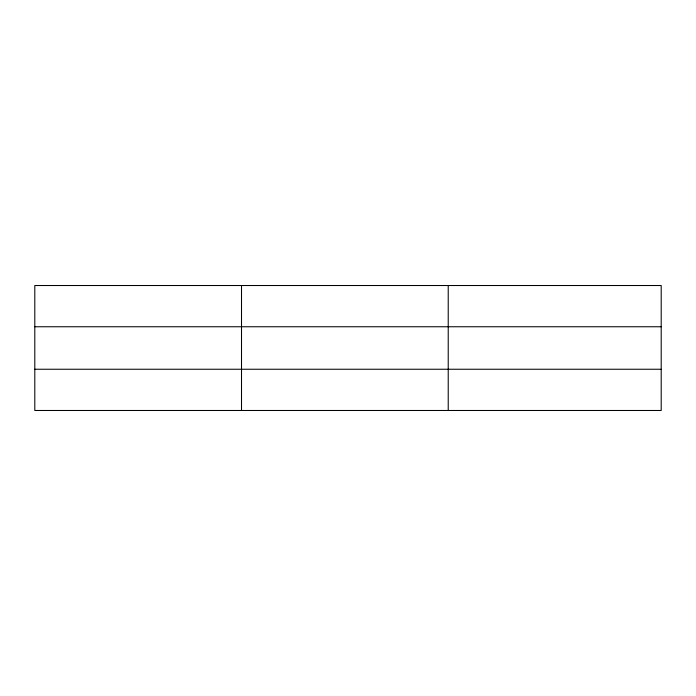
<?xml version="1.0" encoding="UTF-8"?>
<svg xmlns="http://www.w3.org/2000/svg" width="696" height="696" viewBox="0 0 696 696"><rect width="100%" height="100%" fill="white"/><g stroke="black" fill="none" stroke-linecap="round" stroke-linejoin="round"><path stroke-width="1.04" d="M241.512 410.483L241.512 285.517M448.224 410.483L448.224 285.517M661.2 369.245L661.2 410.483L34.8 410.483L34.8 285.517L661.2 285.517L661.2 369.245L34.8 369.245M34.8 326.755L661.2 326.755"/></g></svg>
